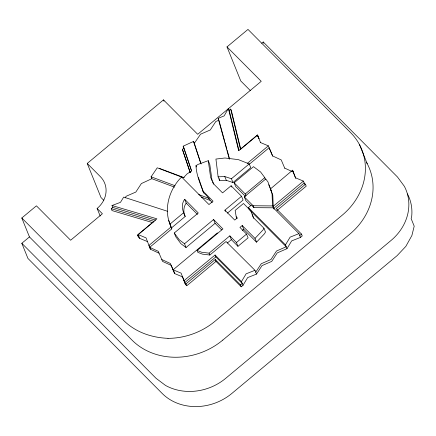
<?xml version="1.0" encoding="UTF-8"?>
<svg xmlns="http://www.w3.org/2000/svg" width="436" height="436" viewBox="0 0 436 436"><rect width="100%" height="100%" fill="white"/><g stroke="black" fill="none" stroke-linecap="round" stroke-linejoin="round"><path stroke-width="0.65" d="M186.047 247.539L184.521 243.757L213.575 219.531L215.101 223.314L186.047 247.539L180.842 243.62L175.79 236.781L174.258 232.993L198.276 212.97L184.673 199.296C180.668 204.462 182.548 211.16 185.207 216.463L171.479 227.914L171.817 228.873L149.679 247.332L158.273 251.305L162.546 261.404L171.141 265.371L174.656 273.579L182.619 276.915L185.502 284.49L186.766 285.76L215.989 261.393L215.226 259.496L185.998 283.869L186.766 285.76M184.673 199.296L186.205 203.078C183.387 206.964 183.109 212.19 185.207 216.463M263.96 228.241L263.044 229.886L255.011 238.394L256.537 242.176L264.57 233.674L265.491 232.028L263.96 228.241L253.321 217.542L250.798 210.85L243.468 203.476L235.151 210.408L236.208 216.801L236.971 218.692M238.955 150.562L229.167 110.363L228.399 108.471L224.153 115.889L218.147 118.336L229.331 159.064M242.999 285.351L241.473 281.569L246.117 273.819L254.978 270.309L256.504 274.091L247.648 277.601L242.999 285.351L241.255 286.806L215.989 261.393M287.002 248.662L285.471 244.879L290.12 237.13L298.976 233.62L300.502 237.402L291.646 240.917L287.002 248.662L277.269 252.902L271.753 261.377L262.025 265.617L256.504 274.091M125.121 197.906L126.113 196.287L135.841 192.047L141.362 183.572L151.853 178.7L174.602 187.169M255.741 272.2L261.257 263.726L270.99 259.485L276.506 251.011L286.234 246.771L249.152 209.471L248.389 207.58L251.354 205.078L253.91 207.65L273.317 207.809L298.976 233.62M151.853 178.7L151.09 176.809L157.243 167.8L183.458 177.741L187.049 173.937L191.518 171.021L183.164 146.191L193.53 141.422L194.805 144.572M250.771 205.618L245.839 200.653L244.307 196.87L265.769 178.978L267.971 181.954L272.037 193.513L272.549 205.917L273.317 207.809L272.8 195.404L270.505 188.875L292.567 170.204L295.777 178.406M103.812 200.337L100.994 197.503L87.233 163.446L163.473 99.877L197.693 134.293L261.224 81.319L227.003 46.903L247.98 29.408L350.549 132.56A65.52 57.258 -22 0 1 342.053 215.335L215.15 321.147A65.547 57.301 -22 0 1 167.996 338.352M222.801 340.08A65.525 57.241 -22 0 1 132.021 340.113L29.452 236.922L21.8 217.995L36.406 205.83L70.627 240.241L102.389 213.754L97.124 208.463A25.174 21.996 -22 0 0 100.394 176.684L87.233 163.446M407.409 193.867A50.347 43.992 -22 0 1 411.704 216.338L411.143 218.61L414.2 226.175L411.884 235.538L405.845 246.378L397.06 255.687L231.87 393.419A50.347 43.992 -22 0 1 162.165 393.435L27.931 258.423L21.816 243.288L29.452 236.922M261.72 43.257L263.24 41.981L397.479 176.994L404.352 186.303A50.347 43.992 -22 0 1 390.945 240.552L225.755 378.285A50.347 43.992 -22 0 1 165.527 385.44L156.05 378.301L21.816 243.288M152.905 222.698L112.014 210.577L111.245 208.686L112.771 207.411L155.717 220.142M190.189 172.743L182.406 149.352L183.927 148.082L183.164 146.191M229.167 110.363L230.688 109.093L231.456 110.984L240.776 149.248M147.559 241.653L139.596 238.318L138.065 234.535L156.905 218.828L112.008 205.52L112.771 207.411M258.194 137.88L259.038 138.724L257.507 134.942L238.672 150.649L228.399 108.471M139.596 238.318L138.332 237.048L137.569 235.157L154.088 221.384L111.245 208.686M257.011 135.563L240.492 149.335L230.688 109.093M171.817 228.873L169.947 224.131L183.681 212.681M247.245 163.451L268.353 145.847L272.642 156.083M218.114 176.853L224.763 176.536L231.423 178.749L249.229 163.903L250.755 167.686L232.949 182.531L226.295 180.324L219.64 180.635L218.114 176.853L215.929 159.064L224.905 157.995L238.345 159.625L249.229 163.903M249.038 164.486L269.116 147.744L272.631 155.952L281.225 159.919L284.752 168.258M245.392 196.347L235.674 186.57L234.143 182.788L253.501 166.65L260.635 172.029L264.799 177.659L265.562 179.55M227.445 213.095L243.075 200.064L241.549 196.276L231.096 185.763L222.551 192.886L214.06 184.346L210.637 177.545L208.266 160.677L197.955 164.427L195.987 165.713C196.374 175.196 200.473 184.014 203.617 192.826C207.291 195.579 209.209 199.492 212.272 202.653M225.385 211.438L224.878 210.179L241.549 196.276M246.018 195.851L245.25 193.96L264.799 177.659M174.656 273.579L173.125 269.797L217.422 232.868M254.978 270.309L226.044 241.539L209.858 255.038L202.375 254.128L197.862 252.357L197.099 250.466L222.921 228.933L213.575 219.531M197.099 250.466L201.606 252.237L209.095 253.147L229.816 235.865L236.432 242.525L237.963 246.307L248.089 237.865L246.558 234.083L239.942 227.423L242.214 225.526L255.011 238.394M227.314 243.01L231.347 239.653L229.816 235.865M242.378 230.448L243.746 229.309L242.214 225.526M304.688 184.265L303.412 181.114L273.252 206.261L274.059 209.187M274.015 208.152L304.175 183.006L305.44 184.275L306.208 186.167L276.98 210.534M305.44 184.275L276.217 208.642L301.483 234.056L302.246 235.947L300.502 237.402M236.432 242.525L246.558 234.083M241.255 286.806L240.492 284.915L242.236 283.46L215.831 256.902L215.068 255.011L183.97 280.702L185.502 284.49M299.739 235.511L301.483 234.056M222.801 340.085L349.694 234.263A65.52 57.241 -22 0 0 366.589 162.524M215.831 256.902L184.733 282.599L185.998 283.869M112.008 205.52L120.467 202.342L123.693 197.094L167.675 211.34M244.307 196.87L253.147 205.759L272.549 205.917M167.996 338.331C151.946 337.693 136.163 332.445 124.374 321.168L21.8 217.995M151.09 176.809L175.098 185.752M198.685 194.538L209.215 198.456M201.307 197.121L209.983 200.353M159.532 168.421L184.297 177.73M260.39 142.518L268.353 145.847M303.412 181.114L295.45 177.779L292.567 170.204M138.065 234.535L146.033 237.871L150.442 249.229L159.036 253.196M173.125 269.797L181.093 273.132L183.97 280.702M284.741 168.127L293.335 172.095M161.783 259.513L170.378 263.48L173.893 271.688M184.521 243.757L179.316 239.838L174.258 232.993M250.269 90.519L240.765 80.96L227.003 46.903M257.431 135.988L258.276 136.833M234.143 182.788L245.25 193.96M248.389 207.58L285.471 244.879M236.208 216.801L237.32 217.918L234.726 220.082L224.878 210.179M243.746 229.309L256.537 242.176M202.849 190.935L213.035 201.176L208.98 204.555L181.599 177.011C169.533 188.804 163.62 208.081 169.947 224.131M215.101 223.314L221.646 229.897M231.347 239.653L237.963 246.307M186.205 203.078L197.459 214.398M215.068 255.011L241.473 281.569M215.226 259.496L240.492 284.915M137.569 235.157L138.833 236.426M268.767 184.744L270.603 188.881M212.452 181.894L213.591 184.161M359.542 144.736L367.199 163.674M263.24 41.981L263.747 43.246M270.505 188.875L271.268 190.766M218.147 118.336L218.659 119.595M253.147 205.759L253.91 207.65M231.423 178.749L232.949 182.531M231.096 185.763L231.603 187.028M224.763 176.536L226.295 180.324M208.266 160.677L209.798 164.459L212.038 180.668M195.987 165.713L196.5 166.972M163.473 99.877L163.985 101.141M182.406 149.352L190.319 172.738M209.095 253.147L209.858 255.038M150.442 249.229L148.91 245.441L171.048 226.982L168.683 220.245M97.124 208.463L100.182 216.027M257.507 134.942L260.477 142.512M252.324 214.632L253.703 218.283M203.617 192.826L198.424 177.523M183.927 148.082L191.644 170.999M201.105 164.001L194.293 143.313L200.576 134.201L210.305 129.961L215.825 121.486L218.91 120.227L224.682 141.248M193.53 141.422L200.762 163.402M225.047 142.561L226.851 149.134M227.21 150.447L229.554 158.987M219.401 178.662L219.64 180.635"/></g></svg>
